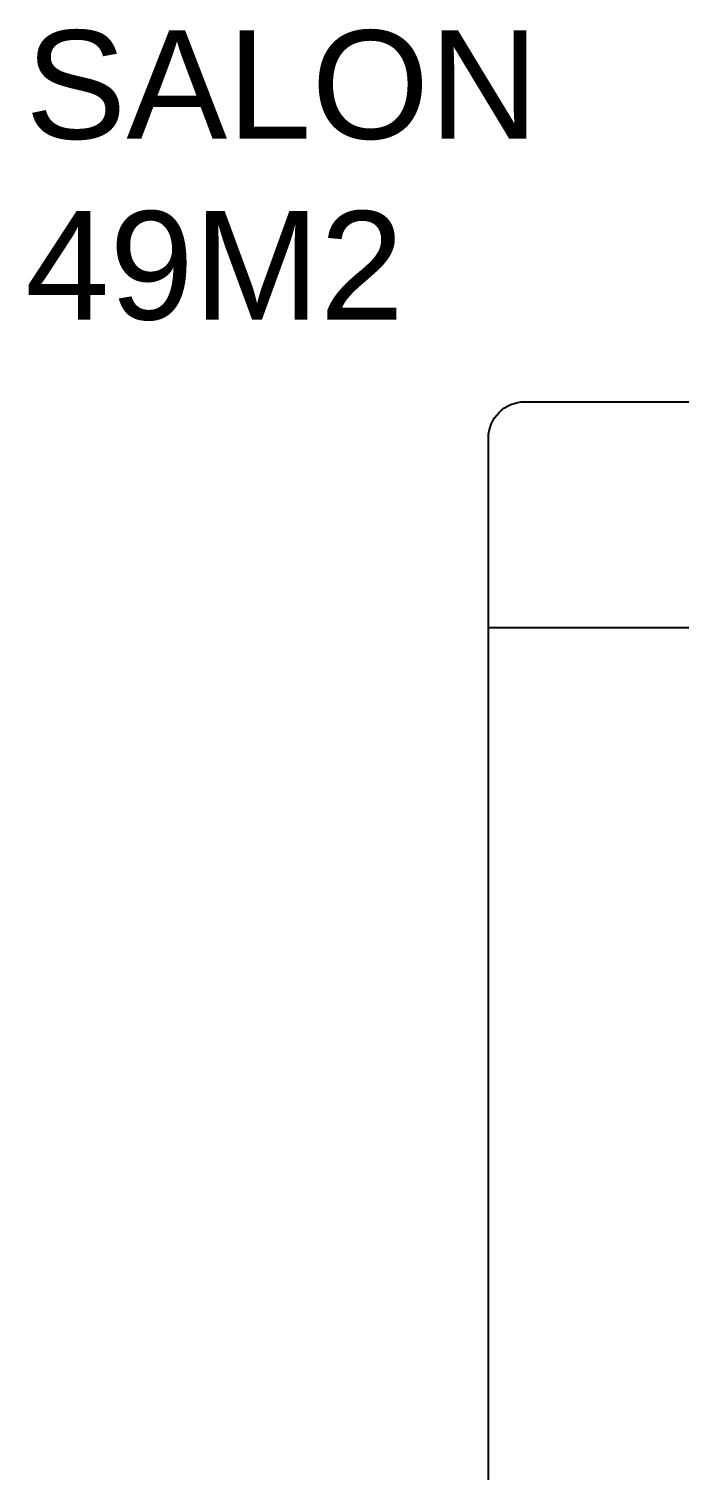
# Model space of a CAD drawing. Header units: millimetres. Extents: x 694231 to 734331, y 4486031 to 4541543.
# Drawn here: x 726415 to 726505, y 4491878.5 to 4492077.9 of the extents above; entities that cross this region are included whole.
import ezdxf

# ---------------------------------------------------------------- set-up
doc = ezdxf.new("R2010")
doc.units = ezdxf.units.MM
doc.layers.add('_P3_S_Duvar_Ç', color=7, linetype='Continuous', lineweight=30)
doc.layers.add('A-TEFRIS', color=251, linetype='Continuous')
doc.styles.get("Standard").update_dxf_attribs({"font": 'arial.ttf'})

# ---------------------------------------------------------------- blocks, each defined once
blk = doc.blocks.new('derr')
at = {"layer": 'A-TEFRIS'}
blk.add_lwpolyline([(729041.9, 4490616.82), (728880.57, 4490616.82, 0.414214), (728875.57, 4490611.82), (728875.57, 4490546.86, 0.414214), (728880.57, 4490541.86), (729182.11, 4490541.86, -0.404724), (729232.46, 4490484.07), (729232.46, 4490430.02, 0.414214), (729237.46, 4490425.02), (729308.18, 4490425.02, 0.414214), (729313.18, 4490430.02), (729313.18, 4490481.06, 0.332656), (729216.44, 4490618.3, 0.072261), (729197.34, 4490621.58), (729046.9, 4490621.58, 0.414214), (729041.9, 4490616.58), (729041.9, 4490614.78, 0.414214), (729046.9, 4490609.78), (729051.59, 4490609.78)], format="xyb", dxfattribs=at)
blk.add_lwpolyline([(728906.83, 4490541.86), (728906.83, 4490553.31), (728906.83, 4490616.82)], dxfattribs=at)

msp = doc.modelspace()

# ---------------------------------------------------------------- block references
at = {"layer": '_P3_S_Duvar_Ç', "color": 240, "lineweight": 30, "true_color": 0xed1f24, "xscale": -1, "rotation": 90}
msp.add_blockref('derr', (5217095.44, 5220901.88), dxfattribs=at)

# ---------------------------------------------------------------- texts
at = {"color": 5, "lineweight": 53, "insert": (726414.52, 4492077.7), "char_height": 15, "attachment_point": 1}
msp.add_mtext_dynamic_manual_height_columns('{\\C7;SALON\\P49M2}', width=2900.1629, gutter_width=75, heights=[0], dxfattribs=at)

doc.saveas('drawing.dxf')
